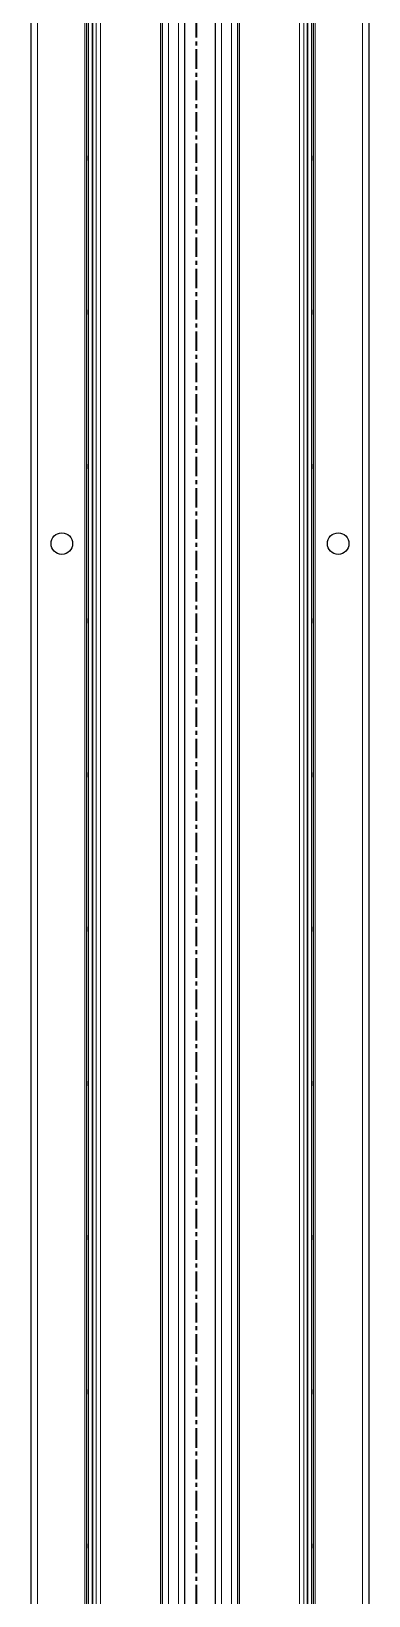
# Model space of a CAD drawing. Header units: millimetres. Extents: x -199 to 1181, y -1371 to 1752.
# Drawn here: x 594 to 703, y -343 to 164 of the extents above; entities that cross this region are included whole.
import ezdxf

# ---------------------------------------------------------------- set-up
doc = ezdxf.new("R2010")
doc.units = ezdxf.units.MM
doc.linetypes.add('CENTER', pattern=[10.16, 6.35, -1.27, 1.27, -1.27])

msp = doc.modelspace()

# ---------------------------------------------------------------- linework, layer by layer
at = {"color": 7, "linetype": 'CENTER', "lineweight": 35}
msp.add_line((647.53, 1499.09), (647.53, -1103.67), dxfattribs=at)
at = {"color": 7, "linetype": 'Continuous', "lineweight": 25}
for p, q in [((594.1, -851.79), (594.1, 447.21)), ((613.89, 447.21), (613.89, -851.79)), ((613.93, 447.21), (613.93, -851.79)), ((636.6, -851.79), (636.6, 447.21)), ((643.8, 447.21), (643.8, -851.79)), ((653.8, -851.79), (653.8, 447.21)), ((661, 447.21), (661, -851.79)), ((683.67, -851.79), (683.67, 447.21)), ((683.71, -851.79), (683.71, 447.21)), ((703.5, 447.21), (703.5, -851.79)), ((612.1, 123.46), (612.1, 171.96)), ((685.5, 171.96), (685.5, 123.46)), ((612.16, 123.35), (612.1, 123.46)), ((612.1, 123.46), (612.1, 121.96)), ((612.1, 121.96), (612.16, 122.06)), ((612.1, 73.46), (612.1, 121.96)), ((612.16, 122.06), (612.16, 123.35)), ((685.5, 123.46), (685.44, 123.35)), ((685.44, 123.35), (685.44, 122.06)), ((685.44, 122.06), (685.5, 121.96)), ((685.5, 121.96), (685.5, 123.46)), ((685.5, 121.96), (685.5, 73.46)), ((612.16, 73.35), (612.1, 73.46)), ((612.1, 73.46), (612.1, 71.96)), ((612.1, 71.96), (612.16, 72.06)), ((612.1, 23.46), (612.1, 71.96)), ((612.16, 72.06), (612.16, 73.35)), ((685.5, 73.46), (685.44, 73.35)), ((685.44, 73.35), (685.44, 72.06)), ((685.44, 72.06), (685.5, 71.96)), ((685.5, 71.96), (685.5, 73.46)), ((685.5, 71.96), (685.5, 23.46)), ((612.16, 23.35), (612.1, 23.46)), ((612.1, 23.46), (612.1, 21.96)), ((612.1, 21.96), (612.16, 22.06)), ((612.1, -26.54), (612.1, 21.96)), ((612.16, 22.06), (612.16, 23.35)), ((685.5, 23.46), (685.44, 23.35)), ((685.44, 23.35), (685.44, 22.06)), ((685.44, 22.06), (685.5, 21.96)), ((685.5, 21.96), (685.5, 23.46)), ((685.5, 21.96), (685.5, -26.54)), ((612.16, -26.65), (612.1, -26.54)), ((612.1, -26.54), (612.1, -28.04)), ((612.1, -28.04), (612.16, -27.94)), ((612.1, -76.54), (612.1, -28.04)), ((612.16, -27.94), (612.16, -26.65)), ((685.5, -26.54), (685.44, -26.65)), ((685.44, -26.65), (685.44, -27.94)), ((685.44, -27.94), (685.5, -28.04)), ((685.5, -28.04), (685.5, -26.54)), ((685.5, -28.04), (685.5, -76.54)), ((612.16, -76.65), (612.1, -76.54)), ((612.1, -76.54), (612.1, -78.04)), ((612.1, -78.04), (612.16, -77.94)), ((612.1, -126.54), (612.1, -78.04)), ((612.16, -77.94), (612.16, -76.65)), ((685.5, -76.54), (685.44, -76.65)), ((685.44, -76.65), (685.44, -77.94)), ((685.44, -77.94), (685.5, -78.04)), ((685.5, -78.04), (685.5, -76.54)), ((685.5, -78.04), (685.5, -126.54)), ((612.16, -126.65), (612.1, -126.54)), ((612.1, -126.54), (612.1, -128.04)), ((612.16, -127.94), (612.16, -126.65)), ((685.5, -126.54), (685.44, -126.65)), ((685.44, -126.65), (685.44, -127.94)), ((685.5, -128.04), (685.5, -126.54)), ((612.1, -128.04), (612.16, -127.94)), ((612.1, -176.54), (612.1, -128.04)), ((685.44, -127.94), (685.5, -128.04)), ((685.5, -128.04), (685.5, -176.54)), ((612.16, -176.65), (612.1, -176.54)), ((612.1, -176.54), (612.1, -178.04)), ((612.16, -177.94), (612.16, -176.65)), ((685.5, -176.54), (685.44, -176.65)), ((685.44, -176.65), (685.44, -177.94)), ((685.5, -178.04), (685.5, -176.54)), ((612.1, -178.04), (612.16, -177.94)), ((612.1, -226.54), (612.1, -178.04)), ((685.44, -177.94), (685.5, -178.04)), ((685.5, -178.04), (685.5, -226.54)), ((612.16, -226.65), (612.1, -226.54)), ((612.1, -226.54), (612.1, -228.04)), ((612.1, -228.04), (612.16, -227.94)), ((612.1, -276.54), (612.1, -228.04)), ((612.16, -227.94), (612.16, -226.65)), ((685.5, -226.54), (685.44, -226.65)), ((685.44, -226.65), (685.44, -227.94)), ((685.44, -227.94), (685.5, -228.04)), ((685.5, -228.04), (685.5, -226.54)), ((685.5, -228.04), (685.5, -276.54)), ((612.16, -276.65), (612.1, -276.54)), ((612.1, -276.54), (612.1, -278.04)), ((612.1, -278.04), (612.16, -277.94)), ((612.1, -326.54), (612.1, -278.04)), ((612.16, -277.94), (612.16, -276.65)), ((685.5, -276.54), (685.44, -276.65)), ((685.44, -276.65), (685.44, -277.94)), ((685.44, -277.94), (685.5, -278.04)), ((685.5, -278.04), (685.5, -276.54)), ((685.5, -278.04), (685.5, -326.54)), ((612.16, -326.65), (612.1, -326.54)), ((612.1, -326.54), (612.1, -328.04)), ((612.1, -328.04), (612.16, -327.94)), ((612.1, -376.54), (612.1, -328.04)), ((612.16, -327.94), (612.16, -326.65)), ((685.5, -326.54), (685.44, -326.65)), ((685.44, -326.65), (685.44, -327.94)), ((685.44, -327.94), (685.5, -328.04)), ((685.5, -328.04), (685.5, -326.54)), ((685.5, -328.04), (685.5, -376.54))]:
    msp.add_line(p, q, dxfattribs=at)
at = {"color": 8, "linetype": 'Continuous', "lineweight": 18}
for p, q in [((596.1, 447.21), (596.1, -851.79)), ((611.45, -851.79), (611.45, 447.21)), ((612.69, 447.21), (612.69, -851.79)), ((615.13, -851.79), (615.13, 447.21)), ((616.55, 447.21), (616.55, -851.79)), ((635.95, -851.79), (635.95, 447.21)), ((638.6, 447.21), (638.6, -851.79)), ((641.8, -851.79), (641.8, 447.21)), ((655.8, 447.21), (655.8, -851.79)), ((659, -851.79), (659, 447.21)), ((661.65, 447.21), (661.65, -851.79)), ((681.05, -851.79), (681.05, 447.21)), ((682.47, 447.21), (682.47, -851.79)), ((684.91, -851.79), (684.91, 447.21)), ((686.15, 447.21), (686.15, -851.79)), ((701.5, -851.79), (701.5, 447.21))]:
    msp.add_line(p, q, dxfattribs=at)
at = {"color": 7, "linetype": 'Continuous', "lineweight": 25}
for centre in [(604, -2.29), (693.6, -2.29)]:
    msp.add_circle(centre, 3.5, dxfattribs=at)

doc.saveas('drawing.dxf')
